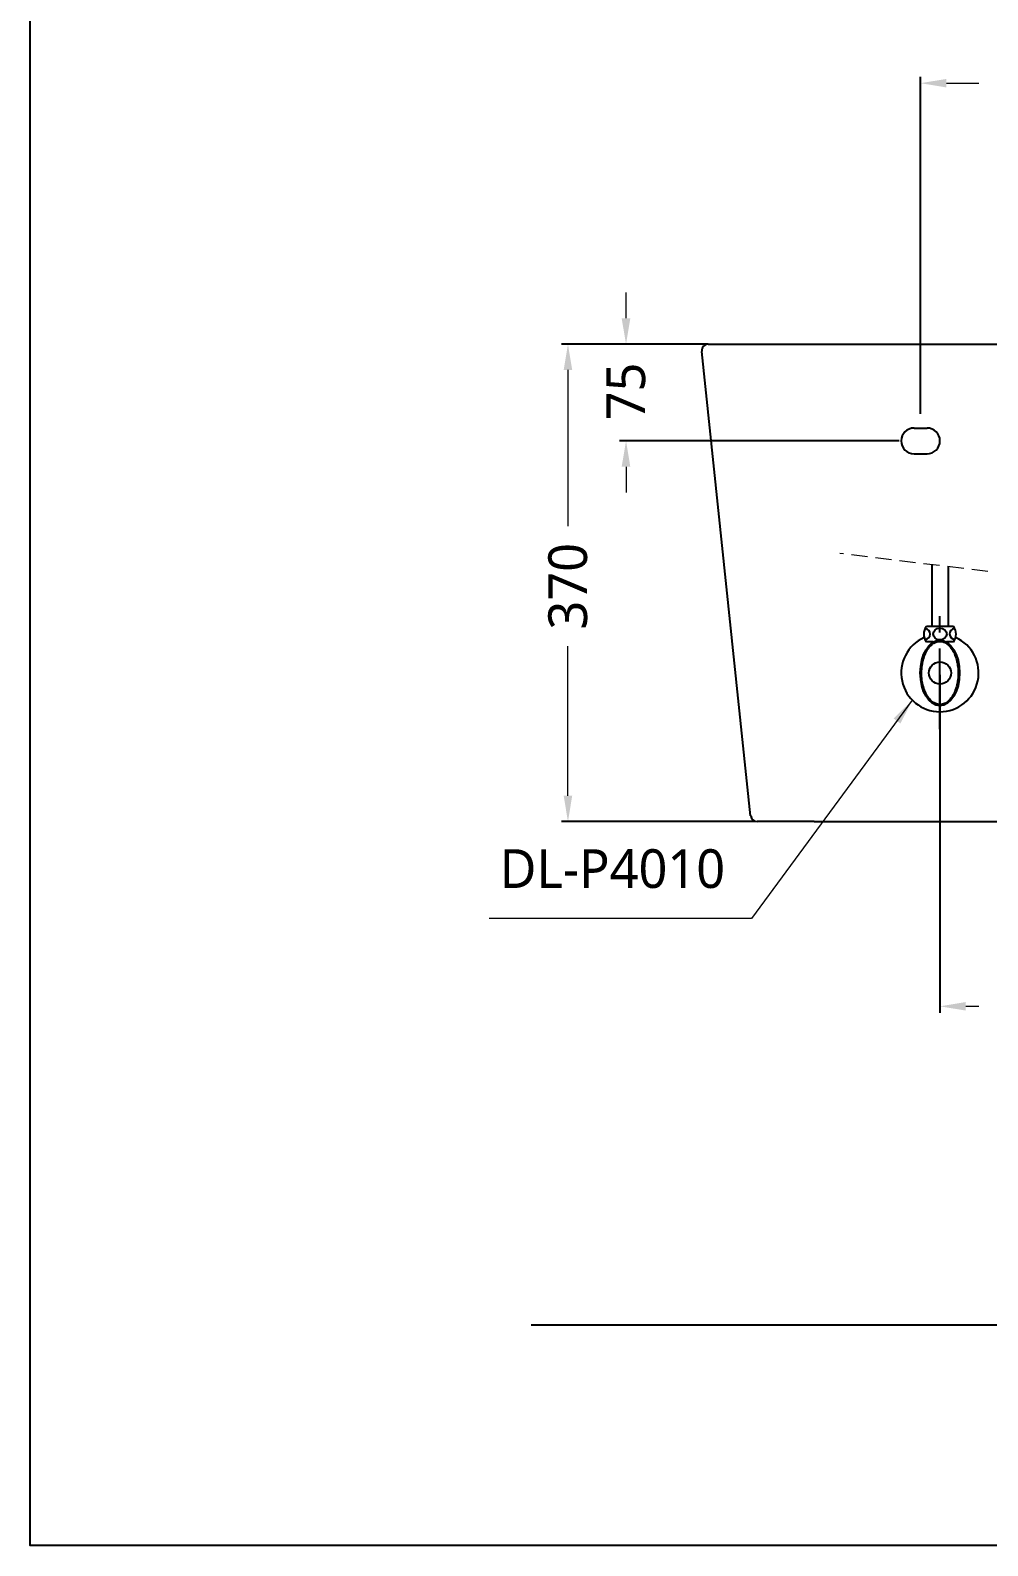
# Model space of a CAD drawing. Header units: inches. Extents: x 2493 to 5701, y -10839 to -8711.
# Drawn here: x 2493 to 3234, y -10839 to -9665 of the extents above; entities that cross this region are included whole.
import ezdxf

# ---------------------------------------------------------------- set-up
doc = ezdxf.new("R2010")
doc.units = ezdxf.units.IN
doc.header["$LTSCALE"] = 50
doc.header["$MEASUREMENT"] = 0
doc.linetypes.add('CENTER', pattern=[2, 1.25, -0.25, 0.25, -0.25])
doc.linetypes.add('HIDDEN', pattern=[0.375, 0.25, -0.125])
for name, color, linetype in [('10', 7, 'Continuous'), ('6', 6, 'Continuous'), ('CENTER', 2, 'CENTER'), ('SA-DOOR', 4, 'Continuous')]:
    doc.layers.add(name, color=color, linetype=linetype)
doc.styles.get("Standard").update_dxf_attribs({"font": 'NanumGothic.ttf'})
doc.dimstyles.get("Standard").update_dxf_attribs({"dimtxt": 20, "dimasz": 20, "dimexe": 5, "dimexo": 1.5, "dimgap": 10, "dimtad": 0, "dimtoh": 1, "dimdec": 0, "dimzin": 0, "dimdsep": 46, "dimtxsty": 'Standard', "dimcen": 0, "dimclrd": 3, "dimclre": 3, "dimclrt": 2, "dimadec": 0, "dimazin": 3, "dimtfac": 1, "dimtdec": 0, "dimtofl": 0, "dimtmove": 0, "dimatfit": 3, "dimfxl": 0, "dimtolj": 1, "dimtzin": 0, "dimlwd": 0, "dimlwe": 25, "dimarcsym": 0})
doc.dimstyles.new('Standard$0', dxfattribs={"dimtxt": 0.18, "dimasz": 0.18, "dimexe": 0.18, "dimexo": 0.0625, "dimgap": 0.09, "dimtad": 0, "dimtih": 1, "dimtoh": 1, "dimdec": 4, "dimzin": 0, "dimdsep": 46, "dimtxsty": 'Standard', "dimcen": 0.09, "dimadec": 0, "dimazin": 0, "dimtfac": 1, "dimtdec": 4, "dimtofl": 0, "dimtmove": 0, "dimatfit": 3, "dimfxl": 0, "dimtolj": 1, "dimtzin": 0, "dimarcsym": 0})

# ---------------------------------------------------------------- blocks, each defined once
blk = doc.blocks.new('*D26')
at = {"color": 3, "linetype": 'Continuous', "lineweight": 25}
for p, q in [((2994.9, -9908.1), (2904.3, -9908.1)), ((3054.3, -10278.1), (2904.3, -10278.1))]:
    blk.add_line(p, q, dxfattribs=at)
at = {"color": 3, "linetype": 'Continuous', "lineweight": 0}
for p, q in [((2909.3, -9928.1), (2909.3, -10049.2)), ((2909.3, -10258.1), (2909.3, -10142.2))]:
    blk.add_line(p, q, dxfattribs=at)
at = {"color": 3}
for points in [[(2906, -9928.1), (2912.6, -9928.1), (2909.3, -9908.1)], [(2906, -10258.1), (2912.6, -10258.1), (2909.3, -10278.1)]]:
    blk.add_solid(points, dxfattribs=at)
at = {"layer": 'DEFPOINTS', "color": 0}
for p in [(2996.4, -9908.1), (2909.3, -10278.1), (3055.8, -10278.1)]:
    blk.add_point(p, dxfattribs=at)
at = {"color": 2, "insert": (2909.3, -10095.7), "char_height": 30, "attachment_point": 5, "rotation": 90}
blk.add_mtext('\\A1;370', dxfattribs=at)
blk = doc.blocks.new('*D37')
at = {"color": 3, "linetype": 'Continuous', "lineweight": 0}
for p, q in [((2954.3, -9888.1), (2954.3, -9868.1)), ((2954.3, -10003.1), (2954.3, -10023.1))]:
    blk.add_line(p, q, dxfattribs=at)
at = {"color": 3, "linetype": 'Continuous', "lineweight": 25}
for p, q in [((3016.4, -9908.1), (2949.3, -9908.1)), ((3165.9, -9983.1), (2949.3, -9983.1))]:
    blk.add_line(p, q, dxfattribs=at)
at = {"color": 3}
for points in [[(2950.9, -9888.1), (2957.6, -9888.1), (2954.3, -9908.1)], [(2950.9, -10003.1), (2957.6, -10003.1), (2954.3, -9983.1)]]:
    blk.add_solid(points, dxfattribs=at)
at = {"layer": 'DEFPOINTS', "color": 0}
for p in [(3017.9, -9908.1), (2954.3, -9983.1), (3167.4, -9983.1)]:
    blk.add_point(p, dxfattribs=at)
at = {"color": 2, "insert": (2954.3, -9944.7), "char_height": 30, "attachment_point": 5, "rotation": 90}
blk.add_mtext('\\A1;75', dxfattribs=at)
blk = doc.blocks.new('*D38')
at = {"color": 3, "linetype": 'Continuous', "lineweight": 25}
for p, q in [((3182.4, -9962.1), (3182.4, -9700.9)), ((3362.4, -9962.1), (3362.4, -9700.9))]:
    blk.add_line(p, q, dxfattribs=at)
at = {"color": 3, "linetype": 'Continuous', "lineweight": 0}
for p, q in [((3202.4, -9705.9), (3227.6, -9705.9)), ((3342.4, -9705.9), (3317.2, -9705.9))]:
    blk.add_line(p, q, dxfattribs=at)
at = {"color": 3}
for points in [[(3202.4, -9702.6), (3202.4, -9709.2), (3182.4, -9705.9)], [(3342.4, -9702.6), (3342.4, -9709.2), (3362.4, -9705.9)]]:
    blk.add_solid(points, dxfattribs=at)
at = {"layer": 'DEFPOINTS', "color": 0}
for p in [(3362.4, -9705.9), (3182.4, -9963.6), (3362.4, -9963.6)]:
    blk.add_point(p, dxfattribs=at)
at = {"color": 2, "insert": (3272.4, -9705.9), "char_height": 30, "attachment_point": 5}
blk.add_mtext('\\A1;180', dxfattribs=at)
blk = doc.blocks.new('*D39')
at = {"color": 3, "linetype": 'Continuous', "lineweight": 25}
for p, q in [((3197.4, -10164.4), (3197.4, -10426.2)), ((3347.4, -10164.4), (3347.4, -10426.2))]:
    blk.add_line(p, q, dxfattribs=at)
at = {"color": 3, "linetype": 'Continuous', "lineweight": 0}
for p, q in [((3217.4, -10421.2), (3227.6, -10421.2)), ((3327.4, -10421.2), (3317.2, -10421.2))]:
    blk.add_line(p, q, dxfattribs=at)
at = {"color": 3}
for points in [[(3217.4, -10417.9), (3217.4, -10424.5), (3197.4, -10421.2)], [(3327.4, -10417.9), (3327.4, -10424.5), (3347.4, -10421.2)]]:
    blk.add_solid(points, dxfattribs=at)
at = {"layer": 'DEFPOINTS', "color": 0}
for p in [(3197.4, -10162.9), (3347.4, -10162.9), (3347.4, -10421.2)]:
    blk.add_point(p, dxfattribs=at)
at = {"color": 2, "insert": (3272.4, -10421.2), "char_height": 30, "attachment_point": 5}
blk.add_mtext('\\A1;150', dxfattribs=at)

msp = doc.modelspace()

# ---------------------------------------------------------------- linework, layer by layer
for p, q in [((3177.4, -9973.1), (3187.4, -9973.1)), ((3177.4, -9993.1), (3187.4, -9993.1))]:
    msp.add_line(p, q)
at = {"color": 7, "linetype": 'HIDDEN', "lineweight": 0}
msp.add_line((3234.4, -10084.3), (3119.9, -10070.3), dxfattribs=at)
at = {"color": 1}
msp.add_line((2880.8, -10668.1), (4648.7, -10668.1), dxfattribs=at)
for centre, start, end in [((3177.4, -9983.1), 90, 270), ((3187.4, -9983.1), 270, 90)]:
    msp.add_arc(centre, 10, start, end)
at = {"layer": '10', "color": 0, "linetype": 'Continuous'}
for p, q in [((3017.9, -9908.1), (3061, -9908.1)), ((3061, -9908.1), (3483.7, -9908.1)), ((3050.8, -10273.7), (3013, -9913.7)), ((3099.9, -10278.1), (3055.8, -10278.1)), ((3099.9, -10278.1), (3444.9, -10278.1))]:
    msp.add_line(p, q, dxfattribs=at)
for centre, start, end in [((3017.9, -9913.1), 90, 186), ((3055.8, -10273.1), 186, 270)]:
    msp.add_arc(centre, 5, start, end, dxfattribs=at)
at = {"layer": '6'}
for p, q in [((3191, -10079), (3191, -10126.9)), ((3203.7, -10080.6), (3203.7, -10126.9)), ((3203.7, -10126.9), (3186.9, -10126.9)), ((3207.9, -10126.9), (3203.7, -10126.9)), ((3192.2, -10138.9), (3186.9, -10138.9)), ((3207.9, -10138.9), (3202.5, -10138.9))]:
    msp.add_line(p, q, dxfattribs=at)
msp.add_circle((3197.4, -10162.9), 8.62, dxfattribs=at)
for centre, radius, start, end in [((3194.9, -10132.9), 10, 143.1301, 216.8699), ((3199.9, -10132.9), 10, 323.1301, 36.8699), ((3197.4, -10162.9), 30, 113.9173, 66.0827)]:
    msp.add_arc(centre, radius, start, end, dxfattribs=at)
for centre, major_axis, start_param, end_param in [((3184.6, -10132.7), (-5.23, 0), 1.800504, 4.443058), ((3210.1, -10132.7), (5.23, 0), 1.824119, 4.49897)]:
    msp.add_ellipse(centre, major_axis=major_axis, ratio=0.866391, start_param=start_param, end_param=end_param, dxfattribs=at)
for centre, major_axis, ratio in [((3197.4, -10132.7), (5.23, 0), 0.866391), ((3197.4, -10162.9), (0, 25.5), 0.596529)]:
    msp.add_ellipse(centre, major_axis=major_axis, ratio=ratio, dxfattribs=at)
msp.add_open_spline([(3197.4, -10138.4), (3195.3, -10138.4), (3193.2, -10139.2), (3189.3, -10142.5), (3187.5, -10144.9), (3184.8, -10150.9), (3183.9, -10154.5), (3183, -10162), (3183.1, -10166), (3184.3, -10173.3), (3185.5, -10176.7), (3188.5, -10182.3), (3190.4, -10184.5), (3194.4, -10187.1), (3196.5, -10187.6), (3200.6, -10187), (3202.7, -10185.9), (3206.5, -10182.1), (3208.1, -10179.4), (3210.5, -10172.9), (3211.3, -10169.2), (3211.8, -10161.6), (3211.4, -10157.7), (3209.8, -10150.6), (3208.5, -10147.3), (3205.3, -10142.2), (3203.3, -10140.4), (3200, -10138.7), (3198.7, -10138.4), (3197.4, -10138.4)], degree=3, knots=[0, 0, 0, 0, 0.46111, 0.46111, 0.922219, 0.922219, 1.383329, 1.383329, 1.844439, 1.844439, 2.305549, 2.305549, 2.766658, 2.766658, 3.227768, 3.227768, 3.688878, 3.688878, 4.149988, 4.149988, 4.611097, 4.611097, 5.072207, 5.072207, 5.533317, 5.533317, 5.994427, 5.994427, 6.283185, 6.283185, 6.283185, 6.283185], dxfattribs=at)
at = {"layer": 'CENTER', "color": 1, "linetype": 'CENTER'}
msp.add_line((3197.4, -10206.5), (3197.4, -10114.1), dxfattribs=at)
at = {"layer": 'SA-DOOR', "color": 7}
msp.add_lwpolyline([(2492.9, -8710.7), (5700.8, -8710.7), (5700.8, -10839.1), (2492.9, -10839.1)], close=True, dxfattribs=at)

# ---------------------------------------------------------------- texts
at = {"color": 2, "insert": (2856.4, -10299.5), "char_height": 30, "attachment_point": 1}
msp.add_mtext_dynamic_manual_height_columns('DL-P4010', width=154.658, gutter_width=10, heights=[0], dxfattribs=at)

# ---------------------------------------------------------------- dimensions: what is measured, and where the dimension line sits
for base, p1, p2, picture, middle in [((3362.4, -9705.9), (3182.4, -9963.6), (3362.4, -9963.6), '*D38', (3272.4, -9705.9)), ((3347.4, -10421.2), (3197.4, -10162.9), (3347.4, -10162.9), '*D39', (3272.4, -10421.2))]:
    dim = msp.add_linear_dim(base=base, p1=p1, p2=p2, dimstyle='Standard$0', override={"dimtxt": 30, "dimasz": 20, "dimexe": 5, "dimexo": 1.5, "dimgap": 10, "dimtih": 0, "dimdec": 0, "dimcen": 0, "dimclrd": 3, "dimclre": 3, "dimclrt": 2, "dimazin": 3, "dimtdec": 0, "dimlwd": 0, "dimlwe": 25, "dimarcsym": 1})
    dim.commit()
    dim.dimension.update_dxf_attribs({"geometry": picture, "text_midpoint": middle, "dimtype": 160})
for base, p1, p2, picture, middle in [((2954.3, -9983.1), (3017.9, -9908.1), (3167.4, -9983.1), '*D37', (2954.3, -9944.7)), ((2909.3, -10278.1), (2996.4, -9908.1), (3055.8, -10278.1), '*D26', (2909.3, -10095.7))]:
    dim = msp.add_linear_dim(base=base, p1=p1, p2=p2, angle=90, dimstyle='Standard$0', override={"dimtxt": 30, "dimasz": 20, "dimexe": 5, "dimexo": 1.5, "dimgap": 10, "dimtih": 0, "dimdec": 0, "dimcen": 0, "dimclrd": 3, "dimclre": 3, "dimclrt": 2, "dimazin": 3, "dimtdec": 0, "dimlwd": 0, "dimlwe": 25, "dimarcsym": 1})
    dim.commit()
    dim.dimension.update_dxf_attribs({"geometry": picture, "text_midpoint": middle, "dimtype": 160})

# ---------------------------------------------------------------- leaders
msp.add_leader([(3176, -10184), (3051.4, -10353.2), (2848.2, -10353.2)], dimstyle='Standard', override={"dimgap": 10, "dimtad": 0, "dimarcsym": 1})

doc.saveas('drawing.dxf')
